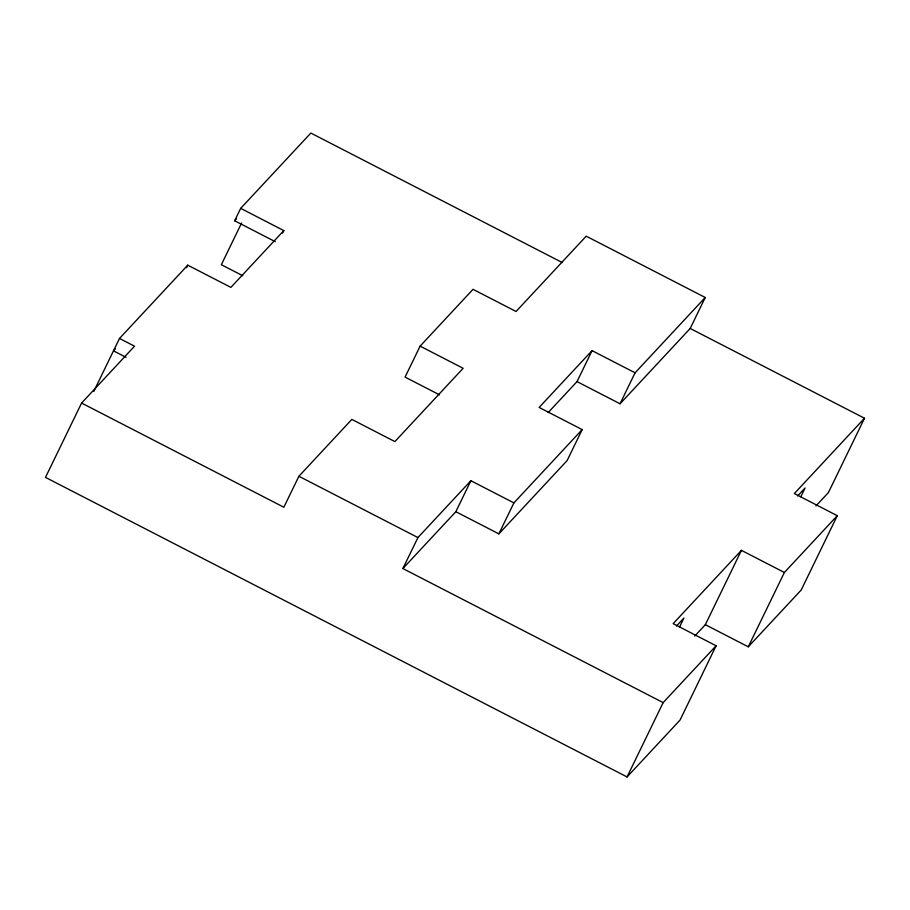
<?xml version="1.0" encoding="UTF-8"?>
<svg xmlns="http://www.w3.org/2000/svg" width="910" height="910" viewBox="0 0 910 910"><rect width="100%" height="100%" fill="white"/><g stroke="black" fill="none" stroke-linecap="round" stroke-linejoin="round"><path stroke-width="1.36" d="M93.81 391.38L119.506 338.452L134.543 346.198L81.593 403.05L45.5 477.386L627.07 776.947L680.02 720.106L716.113 645.77L673.161 623.646L741.434 550.357L784.386 572.481L837.291 515.686L794.339 493.561L864.5 418.236L690.201 328.464L620.04 403.778L577.02 381.608L548.15 412.594M186.55 267.688L187.767 265.174L230.901 287.389L283.818 230.594L240.684 208.367L234.666 220.766L275.332 241.707M241.605 222.995L221.346 264.708L242.754 275.73M282.612 233.062L283.818 230.594M439.496 394.838L405.075 377.104L420.113 346.13L463.144 368.288L394.872 441.577L351.84 419.408L298.901 476.26L283.852 507.234L81.593 403.05M716.113 645.77L663.163 702.611L402.891 568.545L417.929 537.571L470.879 480.73L513.911 502.889L582.173 429.6L539.141 407.441L592.057 350.634L635.089 372.804L705.239 297.49L586.211 236.179L516.05 311.493L473.018 289.323L420.113 346.13M402.891 568.545L455.842 511.704L470.879 480.73M455.842 511.704L498.862 533.863L513.911 502.889M577.02 381.608L592.057 350.634M582.173 429.6L567.135 460.574L498.862 533.863M620.04 403.778L635.089 372.804M690.201 328.464L705.239 297.49M679.611 626.888L683.91 618.038L676.46 626.034M627.07 776.947L663.163 702.611M694.762 636.044L705.341 624.692L741.434 550.357M800.789 496.803L805.088 487.953L797.638 495.95M705.341 624.692L748.282 646.817L784.386 572.481M864.5 418.236L828.407 492.583L816.008 505.88M837.291 515.686L801.198 590.021L748.282 646.817M119.506 338.452L187.767 265.174M240.684 208.367L310.845 133.053L562.323 262.592M115.354 348.849L113.488 350.851L126.081 357.334M234.666 220.766L236.532 218.764M298.901 476.26L417.929 537.571"/></g></svg>
